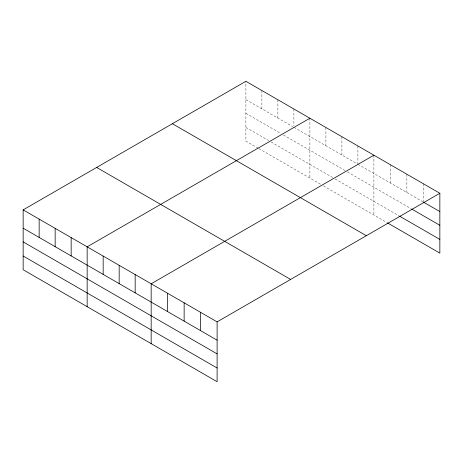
<?xml version="1.0" encoding="UTF-8"?>
<svg xmlns="http://www.w3.org/2000/svg" width="463" height="463" viewBox="0 0 463 463"><rect width="100%" height="100%" fill="white"/><g stroke="black" fill="none" stroke-linecap="round" stroke-linejoin="round"><path stroke-width="0.35" stroke-dasharray="2.31 1.74" d="M258.192 148.241L245.888 141.134L245.888 81.285M245.888 99.591L292.662 126.596M293.889 127.308L357.286 163.908M357.899 164.261L423.361 202.059M245.888 113.302L280.966 133.552M283.431 134.976L344.976 170.511M347.435 171.929L411.15 208.715M245.888 127.423L268.656 140.573M271.121 141.996L332.665 177.526M335.125 178.95L398.938 215.787M258.811 148.594L320.975 184.488M323.434 185.906L386.727 222.448M423.361 183.753L423.361 201.353M406.879 174.233L406.879 192.539M390.39 164.712L390.39 183.018M373.901 155.198L373.901 215.046M357.899 145.955L357.899 163.561M341.897 136.718L341.897 155.024M325.894 127.481L325.894 145.787M309.892 118.239L309.892 178.087M293.889 109.002L293.889 125.901M277.887 99.765L277.887 118.071M261.89 90.522L261.89 108.828"/><path stroke-width="0.69" d="M439.85 193.268L245.888 81.285L23.15 209.878L23.15 269.732L217.112 381.715L217.112 321.866L439.85 193.268L439.85 253.122L387.334 222.801M309.892 118.239L87.16 246.837L87.16 306.685M373.901 155.198L151.164 283.79L151.164 343.639M423.361 202.059L439.85 211.574M411.763 209.068L439.85 225.284M399.546 216.14L439.85 239.412M172.381 123.719L366.349 235.708M96.651 167.444L290.619 279.426M23.15 209.878L217.112 321.866M23.15 228.19L217.112 340.172M23.15 241.894L217.112 353.882M23.15 256.022L217.112 368.004M200.629 312.346L200.629 330.651M184.141 302.825L184.141 321.131M167.652 293.31L167.652 311.616M135.167 274.553L135.167 292.859M119.165 265.311L119.165 283.616M103.162 256.074L103.162 274.38M71.157 237.594L71.157 255.9M55.155 228.357L55.155 246.663M39.152 219.121L39.152 237.426"/></g></svg>
